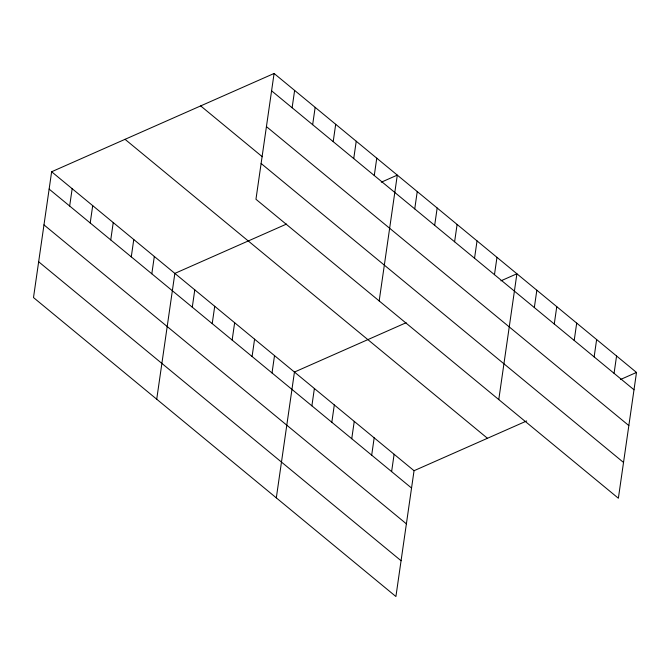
<?xml version="1.0" encoding="UTF-8"?>
<svg xmlns="http://www.w3.org/2000/svg" width="670" height="670" viewBox="0 0 670 670"><rect width="100%" height="100%" fill="white"/><g stroke="black" fill="none" stroke-linecap="round" stroke-linejoin="round"><path stroke-width="1" d="M274.089 73.474L255.957 199.283L618.368 498.245L636.5 372.436L274.089 73.474L51.632 171.755L33.5 297.564L395.911 596.526L414.043 470.717L526.67 420.961M69.663 206.033L72.167 188.697M90.207 222.976L92.703 205.631M110.743 239.919L113.238 222.574M131.278 256.861L133.774 239.517M151.814 273.804L154.318 256.459M156.721 399.211L174.853 273.402L286.542 224.056M192.282 307.187L194.786 289.842M212.214 323.627L214.718 306.282M232.147 340.067L234.651 322.731M252.079 356.515L254.583 339.171M292.12 107.761L294.624 90.416M272.02 372.956L274.516 355.611M312.656 124.704L315.16 107.359M276.316 497.869L294.448 372.059L406.146 322.714M333.199 141.638L335.695 124.302M311.885 405.844L314.381 388.5M353.735 158.581L356.231 141.244M331.817 422.284L334.313 404.94M374.27 175.523L376.766 158.187M351.75 438.724L354.246 421.388M379.178 300.93L397.302 175.121L381.305 182.19M371.683 455.173L374.178 437.828M414.738 208.906L417.243 191.57M391.615 471.613L394.111 454.268M434.671 225.355L437.175 208.01M454.603 241.795L457.107 224.45M474.536 258.235L477.04 240.898M494.468 274.683L496.972 257.339M498.773 399.588L516.905 273.779L500.9 280.847M534.333 307.564L536.837 290.227M554.266 324.012L556.77 306.667M574.198 340.452L576.702 323.108M594.139 356.892L596.635 339.556M614.072 373.341L616.568 355.996M620.504 379.505L636.5 372.436M271.584 90.819L634.004 389.781M266.425 126.613L628.845 425.576M200.673 105.91L262.288 156.73M261.116 163.488L623.527 462.451M125.039 139.318L487.458 438.281M51.632 171.755L414.043 470.717M49.128 189.091L411.548 488.053M43.969 224.885L406.389 523.848M38.659 261.769L401.07 560.731"/></g></svg>
